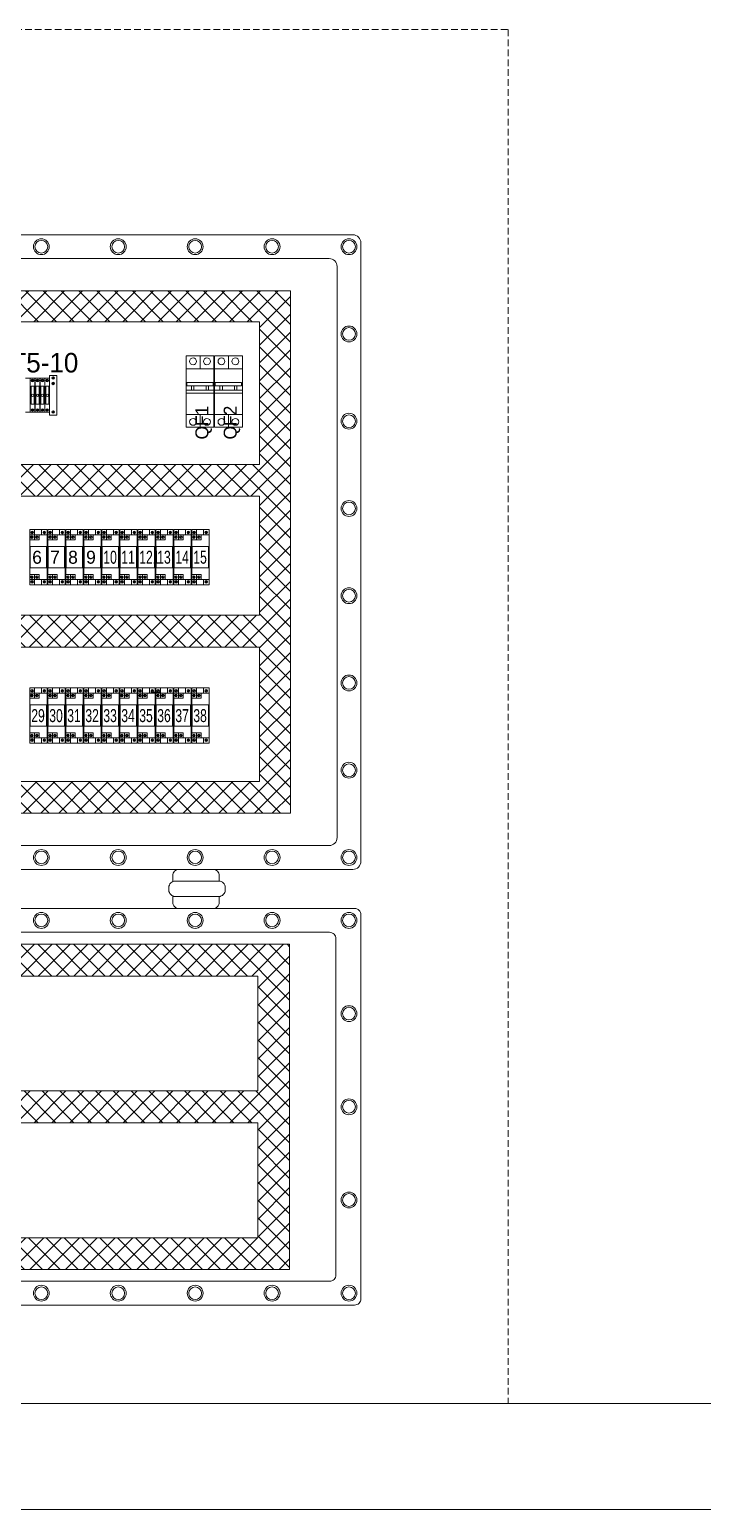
# Model space of a CAD drawing. Header units: millimetres. Extents: x 32626 to 72822, y 60047 to 123188.
# Drawn here: x 45374 to 45883, y 68575 to 69694 of the extents above; entities that cross this region are included whole.
import ezdxf

# ---------------------------------------------------------------- set-up
doc = ezdxf.new("R2010")
doc.units = ezdxf.units.MM
doc.header["$LTSCALE"] = 10
doc.linetypes.add('DASHED', pattern=[0.75, 0.5, -0.25])
for name, color, linetype, lineweight in [('1轮廓实线层', 7, 'Continuous', 18), ('2细线层', 4, 'Continuous', 18), ('6文字层', 3, 'Continuous', 18), ('图框层', 7, 'Continuous', 18)]:
    doc.layers.add(name, color=color, linetype=linetype, lineweight=lineweight)
doc.styles.add('样式 1', font='SIMYOU.TTF', dxfattribs={"width": 0.75})
pattern_1 = [(45, (13413.753, 2082.644), (-6.7351921, 6.7351921), []), (135, (13413.753, 2082.644), (-6.7351921, -6.7351921), [])]

msp = doc.modelspace()

# ---------------------------------------------------------------- hatches: boundary and pattern name
at = {"layer": '1轮廓实线层'}
h = msp.add_hatch(dxfattribs=at)
h.set_pattern_fill('ANSI37', color=256, scale=3, style=0)
h.set_pattern_definition(pattern_1)
h.paths.add_polyline_path([(44838, 69101.4), (44838, 69496.5), (45571.4, 69496.5), (45571.4, 69101.4)])
h.paths.add_polyline_path([(44861.4, 69473.1), (45548, 69473.1), (45548, 69365.1), (44861.4, 69365.1)], flags=16)
h.paths.add_polyline_path([(44861.4, 69341.1), (45548, 69341.1), (45548, 69251.1), (44861.4, 69251.1)], flags=16)
h.paths.add_polyline_path([(44861.4, 69227.1), (45548, 69227.1), (45548, 69125.3), (44861.4, 69125.3)], flags=16)
h = msp.add_hatch(dxfattribs=at)
h.set_pattern_fill('ANSI37', color=256, scale=3, style=0)
h.set_pattern_definition(pattern_1)
h.paths.add_polyline_path([(45570.8, 68756.3), (45570.8, 69002.2), (44836.8, 69002.2), (44836.8, 68756.3)])
h.paths.add_polyline_path([(45546.8, 68780.3), (45546.8, 68867.3), (44860.8, 68867.3), (44860.8, 68780.3)], flags=16)
h.paths.add_polyline_path([(45546.8, 68891.3), (45546.8, 68978.2), (44860.8, 68978.2), (44860.8, 68891.3)], flags=16)

# ---------------------------------------------------------------- linework, layer by layer
for p, q in [((44790.7, 69538.9), (45618.7, 69538.9)), ((44808.7, 69520.9), (45600.7, 69520.9)), ((44838, 69496.5), (45571.4, 69496.5)), ((45571.4, 69101.4), (45571.4, 69496.5)), ((44861.4, 69473.1), (45548, 69473.1)), ((45548, 69365.1), (45548, 69473.1)), ((45492.5, 69447.3), (45503, 69447.3)), ((45492.5, 69393.3), (45492.5, 69447.3)), ((45503, 69447.3), (45513.5, 69447.3)), ((45503, 69447.3), (45503, 69437.6)), ((45513.5, 69447.3), (45513.5, 69393.3)), ((45514, 69447.3), (45524.5, 69447.3)), ((45514, 69393.3), (45514, 69447.3)), ((45524.5, 69447.3), (45535, 69447.3)), ((45524.5, 69447.3), (45524.5, 69437.6)), ((45535, 69447.3), (45535, 69393.3)), ((45492.5, 69437.6), (45513.5, 69437.6)), ((45514, 69437.6), (45535, 69437.6)), ((45493, 69427.1), (45513, 69427.1)), ((45493, 69427.1), (45493, 69424.7)), ((45493, 69424.7), (45513, 69424.7)), ((45496.6, 69421.4), (45496.6, 69424.7)), ((45498.4, 69421.4), (45498.4, 69424.7)), ((45507.6, 69421.4), (45507.6, 69424.7)), ((45509.4, 69421.4), (45509.4, 69424.7)), ((45513, 69427.1), (45513, 69424.7)), ((45514.5, 69427.1), (45534.4, 69427.1)), ((45514.5, 69427.1), (45514.5, 69424.7)), ((45514.5, 69424.7), (45534.4, 69424.7)), ((45518, 69421.4), (45518, 69424.7)), ((45519.9, 69421.4), (45519.9, 69424.7)), ((45529, 69421.4), (45529, 69424.7)), ((45530.9, 69421.4), (45530.9, 69424.7)), ((45534.4, 69427.1), (45534.4, 69424.7)), ((45492.5, 69421.4), (45513.5, 69421.4)), ((45492.5, 69419.1), (45513.5, 69419.1)), ((45514, 69421.4), (45535, 69421.4)), ((45514, 69419.1), (45535, 69419.1)), ((45492.5, 69402.9), (45513.5, 69402.9)), ((45503, 69402.9), (45503, 69393.3)), ((45514, 69402.9), (45535, 69402.9)), ((45524.5, 69402.9), (45524.5, 69393.3)), ((45503, 69393.3), (45492.5, 69393.3)), ((45513.5, 69393.3), (45503, 69393.3)), ((45524.5, 69393.3), (45514, 69393.3)), ((45535, 69393.3), (45524.5, 69393.3)), ((45548, 69365.1), (44861.4, 69365.1)), ((44861.4, 69341.1), (45548, 69341.1)), ((45548, 69251.1), (45548, 69341.1)), ((45548, 69251.1), (44861.4, 69251.1)), ((44861.4, 69227.1), (45548, 69227.1)), ((45548, 69125.3), (45548, 69227.1)), ((45548, 69125.3), (44861.4, 69125.3)), ((45571.4, 69101.4), (44838, 69101.4)), ((44808.7, 69076.9), (45600.7, 69076.9)), ((45272.5, 69029.3), (45619.9, 69029.3)), ((44806.6, 69011.3), (45601, 69011.3)), ((44836.8, 69002.2), (45570.8, 69002.2)), ((45570.8, 68756.3), (45570.8, 69002.2)), ((44860.8, 68978.2), (45546.8, 68978.2)), ((45546.8, 68891.3), (45546.8, 68978.2)), ((45546.8, 68891.3), (44860.8, 68891.3)), ((45546.8, 68867.3), (44860.8, 68867.3)), ((45546.8, 68780.3), (45546.8, 68867.3)), ((45546.8, 68780.3), (44860.8, 68780.3)), ((45570.8, 68756.3), (44836.8, 68756.3)), ((45369.7, 68756.3), (45417.7, 68756.3)), ((44806.6, 68747.3), (45601, 68747.3)), ((44789.5, 68729.3), (45619.9, 68729.3))]:
    msp.add_line(p, q, dxfattribs=at)
at = {"layer": '1轮廓实线层', "lineweight": 13}
for p, q in [((45370.8, 69430.5), (45374.4, 69430.5)), ((45374.4, 69430.5), (45374.4, 69404.7)), ((45374.5, 69430.5), (45378.1, 69430.5)), ((45374.5, 69404.7), (45374.5, 69430.5)), ((45375.6, 69428.1), (45376.9, 69429.5)), ((45375.7, 69428), (45377.1, 69429.4)), ((45378.1, 69430.5), (45378.1, 69404.7)), ((45378.2, 69430.5), (45381.8, 69430.5)), ((45378.2, 69404.7), (45378.2, 69430.5)), ((45379.2, 69428.1), (45380.6, 69429.5)), ((45379.4, 69428), (45380.7, 69429.4)), ((45381.8, 69430.5), (45381.8, 69404.7)), ((45381.9, 69430.5), (45385.5, 69430.5)), ((45381.9, 69404.7), (45381.9, 69430.5)), ((45382.9, 69428.1), (45384.3, 69429.5)), ((45383, 69428), (45384.4, 69429.4)), ((45385.5, 69430.5), (45385.5, 69404.7)), ((45385.6, 69430.5), (45389.2, 69430.5)), ((45385.6, 69404.7), (45385.6, 69430.5)), ((45386.6, 69428.1), (45388, 69429.5)), ((45386.7, 69428), (45388.1, 69429.4)), ((45389.2, 69432.6), (45394.6, 69432.6)), ((45389.2, 69402.6), (45389.2, 69432.6)), ((45389.2, 69430.5), (45389.2, 69404.7)), ((45389.2, 69404.7), (45389.2, 69430.5)), ((45391.2, 69430), (45392.6, 69431.4)), ((45391.2, 69425.9), (45392.6, 69427.2)), ((45391.3, 69429.9), (45392.7, 69431.3)), ((45391.3, 69425.7), (45392.7, 69427.1)), ((45394.6, 69432.6), (45394.6, 69402.6)), ((45374.4, 69404.7), (45370.8, 69404.7)), ((45378.1, 69404.7), (45374.5, 69404.7)), ((45375.6, 69405.7), (45376.9, 69407.1)), ((45375.7, 69405.6), (45377.1, 69407)), ((45381.8, 69404.7), (45378.2, 69404.7)), ((45379.2, 69405.7), (45380.6, 69407.1)), ((45379.4, 69405.6), (45380.7, 69407)), ((45385.5, 69404.7), (45381.9, 69404.7)), ((45382.9, 69405.7), (45384.3, 69407.1)), ((45383, 69405.6), (45384.4, 69407)), ((45389.2, 69404.7), (45385.6, 69404.7)), ((45386.6, 69405.7), (45388, 69407.1)), ((45386.7, 69405.6), (45388.1, 69407)), ((45394.6, 69402.6), (45389.2, 69402.6)), ((45391.2, 69404.3), (45392.6, 69405.7)), ((45391.3, 69404.2), (45392.7, 69405.6)), ((45374.1, 69316.1), (45387.3, 69316.1)), ((45374.1, 69274.1), (45374.1, 69316.1)), ((45374.1, 69312), (45387.3, 69312)), ((45375.2, 69313.2), (45376.6, 69314.5)), ((45375.3, 69313), (45376.7, 69314.4)), ((45377.8, 69312.7), (45377.8, 69316.1)), ((45377.8, 69308.2), (45377.8, 69312.7)), ((45381.3, 69308.2), (45381.3, 69312)), ((45383.1, 69312), (45383.1, 69316.1)), ((45384.4, 69313.2), (45385.8, 69314.5)), ((45384.5, 69313), (45385.9, 69314.4)), ((45387.3, 69316.1), (45387.3, 69274.1)), ((45387.8, 69316.1), (45401, 69316.1)), ((45387.8, 69274.1), (45387.8, 69316.1)), ((45387.8, 69312), (45401, 69312)), ((45388.8, 69313.2), (45390.2, 69314.5)), ((45388.9, 69313), (45390.3, 69314.4)), ((45391.4, 69312.7), (45391.4, 69316.1)), ((45391.4, 69308.2), (45391.4, 69312.7)), ((45394.9, 69308.2), (45394.9, 69312)), ((45396.7, 69312), (45396.7, 69316.1)), ((45398, 69313.2), (45399.4, 69314.5)), ((45398.1, 69313), (45399.5, 69314.4)), ((45401, 69316.1), (45401, 69274.1)), ((45401.4, 69316.1), (45414.6, 69316.1)), ((45401.4, 69274.1), (45401.4, 69316.1)), ((45401.4, 69312), (45414.6, 69312)), ((45402.4, 69313.2), (45403.8, 69314.5)), ((45402.5, 69313), (45403.9, 69314.4)), ((45405, 69312.7), (45405, 69316.1)), ((45405, 69308.2), (45405, 69312.7)), ((45408.5, 69308.2), (45408.5, 69312)), ((45410.3, 69312), (45410.3, 69316.1)), ((45411.6, 69313.2), (45413, 69314.5)), ((45411.8, 69313), (45413.1, 69314.4)), ((45414.6, 69316.1), (45414.6, 69274.1)), ((45415, 69316.1), (45428.2, 69316.1)), ((45415, 69274.1), (45415, 69316.1)), ((45415, 69312), (45428.2, 69312)), ((45416, 69313.2), (45417.4, 69314.5)), ((45416.2, 69313), (45417.5, 69314.4)), ((45418.6, 69312.7), (45418.6, 69316.1)), ((45418.6, 69308.2), (45418.6, 69312.7)), ((45422.1, 69308.2), (45422.1, 69312)), ((45424, 69312), (45424, 69316.1)), ((45425.3, 69313.2), (45426.6, 69314.5)), ((45425.4, 69313), (45426.8, 69314.4)), ((45428.2, 69316.1), (45428.2, 69274.1)), ((45428.6, 69316.1), (45441.8, 69316.1)), ((45428.6, 69274.1), (45428.6, 69316.1)), ((45428.6, 69312), (45441.8, 69312)), ((45429.7, 69313.2), (45431, 69314.5)), ((45429.8, 69313), (45431.2, 69314.4)), ((45432.2, 69312.7), (45432.2, 69316.1)), ((45432.2, 69308.2), (45432.2, 69312.7)), ((45435.7, 69308.2), (45435.7, 69312)), ((45437.6, 69312), (45437.6, 69316.1)), ((45438.9, 69313.2), (45440.3, 69314.5)), ((45439, 69313), (45440.4, 69314.4)), ((45441.8, 69316.1), (45441.8, 69274.1)), ((45442.2, 69316.1), (45455.4, 69316.1)), ((45442.2, 69274.1), (45442.2, 69316.1)), ((45442.2, 69312), (45455.4, 69312)), ((45443.3, 69313.2), (45444.7, 69314.5)), ((45443.4, 69313), (45444.8, 69314.4)), ((45445.9, 69312.7), (45445.9, 69316.1)), ((45445.9, 69308.2), (45445.9, 69312.7)), ((45449.4, 69308.2), (45449.4, 69312)), ((45451.2, 69312), (45451.2, 69316.1)), ((45452.5, 69313.2), (45453.9, 69314.5)), ((45452.6, 69313), (45454, 69314.4)), ((45455.4, 69316.1), (45455.4, 69274.1)), ((45455.9, 69316.1), (45469.1, 69316.1)), ((45455.9, 69274.1), (45455.9, 69316.1)), ((45455.9, 69312), (45469.1, 69312)), ((45456.9, 69313.2), (45458.3, 69314.5)), ((45457, 69313), (45458.4, 69314.4)), ((45459.5, 69312.7), (45459.5, 69316.1)), ((45459.5, 69308.2), (45459.5, 69312.7)), ((45463, 69308.2), (45463, 69312)), ((45464.8, 69312), (45464.8, 69316.1)), ((45466.1, 69313.2), (45467.5, 69314.5)), ((45466.2, 69313), (45467.6, 69314.4)), ((45469.1, 69316.1), (45469.1, 69274.1)), ((45469.5, 69316.1), (45482.7, 69316.1)), ((45469.5, 69274.1), (45469.5, 69316.1)), ((45469.5, 69312), (45482.7, 69312)), ((45470.5, 69313.2), (45471.9, 69314.5)), ((45470.6, 69313), (45472, 69314.4)), ((45473.1, 69312.7), (45473.1, 69316.1)), ((45473.1, 69308.2), (45473.1, 69312.7)), ((45476.6, 69308.2), (45476.6, 69312)), ((45478.4, 69312), (45478.4, 69316.1)), ((45479.7, 69313.2), (45481.1, 69314.5)), ((45479.9, 69313), (45481.2, 69314.4)), ((45482.7, 69316.1), (45482.7, 69274.1)), ((45483.1, 69316.1), (45496.3, 69316.1)), ((45483.1, 69274.1), (45483.1, 69316.1)), ((45483.1, 69312), (45496.3, 69312)), ((45484.1, 69313.2), (45485.5, 69314.5)), ((45484.3, 69313), (45485.6, 69314.4)), ((45486.7, 69312.7), (45486.7, 69316.1)), ((45486.7, 69308.2), (45486.7, 69312.7)), ((45490.2, 69308.2), (45490.2, 69312)), ((45492.1, 69312), (45492.1, 69316.1)), ((45493.4, 69313.2), (45494.7, 69314.5)), ((45493.5, 69313), (45494.9, 69314.4)), ((45496.3, 69316.1), (45496.3, 69274.1)), ((45496.7, 69316.1), (45509.9, 69316.1)), ((45496.7, 69274.1), (45496.7, 69316.1)), ((45496.7, 69312), (45509.9, 69312)), ((45497.8, 69313.2), (45499.1, 69314.5)), ((45497.9, 69313), (45499.3, 69314.4)), ((45500.3, 69312.7), (45500.3, 69316.1)), ((45500.3, 69308.2), (45500.3, 69312.7)), ((45503.8, 69308.2), (45503.8, 69312)), ((45505.7, 69312), (45505.7, 69316.1)), ((45507, 69313.2), (45508.4, 69314.5)), ((45507.1, 69313), (45508.5, 69314.4)), ((45509.9, 69316.1), (45509.9, 69274.1)), ((45374.1, 69308.2), (45381.3, 69308.2)), ((45375.1, 69309.6), (45376.5, 69311)), ((45375.2, 69309.5), (45376.6, 69310.9)), ((45378.7, 69309.6), (45380.1, 69311)), ((45378.8, 69309.5), (45380.2, 69310.9)), ((45387.8, 69308.2), (45394.9, 69308.2)), ((45388.7, 69309.6), (45390.1, 69311)), ((45388.8, 69309.5), (45390.2, 69310.9)), ((45392.3, 69309.6), (45393.7, 69311)), ((45392.5, 69309.5), (45393.8, 69310.9)), ((45401.4, 69308.2), (45408.5, 69308.2)), ((45402.3, 69309.6), (45403.7, 69311)), ((45402.4, 69309.5), (45403.8, 69310.9)), ((45406, 69309.6), (45407.3, 69311)), ((45406.1, 69309.5), (45407.5, 69310.9)), ((45415, 69308.2), (45422.1, 69308.2)), ((45415.9, 69309.6), (45417.3, 69311)), ((45416.1, 69309.5), (45417.4, 69310.9)), ((45419.6, 69309.6), (45421, 69311)), ((45419.7, 69309.5), (45421.1, 69310.9)), ((45428.6, 69308.2), (45435.7, 69308.2)), ((45429.6, 69309.6), (45430.9, 69311)), ((45429.7, 69309.5), (45431.1, 69310.9)), ((45433.2, 69309.6), (45434.6, 69311)), ((45433.3, 69309.5), (45434.7, 69310.9)), ((45442.2, 69308.2), (45449.4, 69308.2)), ((45443.2, 69309.6), (45444.6, 69311)), ((45443.3, 69309.5), (45444.7, 69310.9)), ((45446.8, 69309.6), (45448.2, 69311)), ((45446.9, 69309.5), (45448.3, 69310.9)), ((45455.9, 69308.2), (45463, 69308.2)), ((45456.8, 69309.6), (45458.2, 69311)), ((45456.9, 69309.5), (45458.3, 69310.9)), ((45460.4, 69309.6), (45461.8, 69311)), ((45460.6, 69309.5), (45461.9, 69310.9)), ((45469.5, 69308.2), (45476.6, 69308.2)), ((45470.4, 69309.6), (45471.8, 69311)), ((45470.5, 69309.5), (45471.9, 69310.9)), ((45474.1, 69309.6), (45475.4, 69311)), ((45474.2, 69309.5), (45475.6, 69310.9)), ((45483.1, 69308.2), (45490.2, 69308.2)), ((45484, 69309.6), (45485.4, 69311)), ((45484.2, 69309.5), (45485.5, 69310.9)), ((45487.7, 69309.6), (45489.1, 69311)), ((45487.8, 69309.5), (45489.2, 69310.9)), ((45496.7, 69308.2), (45503.8, 69308.2)), ((45497.7, 69309.6), (45499, 69311)), ((45497.8, 69309.5), (45499.2, 69310.9)), ((45501.3, 69309.6), (45502.7, 69311)), ((45501.4, 69309.5), (45502.8, 69310.9)), ((45374.1, 69282), (45381.3, 69282)), ((45375.1, 69280.6), (45376.5, 69279.2)), ((45375.2, 69280.7), (45376.6, 69279.3)), ((45377.8, 69282), (45377.8, 69277.5)), ((45378.7, 69280.6), (45380.1, 69279.2)), ((45378.8, 69280.7), (45380.2, 69279.3)), ((45381.3, 69282), (45381.3, 69278.2)), ((45387.8, 69282), (45394.9, 69282)), ((45388.7, 69280.6), (45390.1, 69279.2)), ((45388.8, 69280.7), (45390.2, 69279.3)), ((45391.4, 69282), (45391.4, 69277.5)), ((45392.3, 69280.6), (45393.7, 69279.2)), ((45392.5, 69280.7), (45393.8, 69279.3)), ((45394.9, 69282), (45394.9, 69278.2)), ((45401.4, 69282), (45408.5, 69282)), ((45402.3, 69280.6), (45403.7, 69279.2)), ((45402.4, 69280.7), (45403.8, 69279.3)), ((45405, 69282), (45405, 69277.5)), ((45406, 69280.6), (45407.3, 69279.2)), ((45406.1, 69280.7), (45407.5, 69279.3)), ((45408.5, 69282), (45408.5, 69278.2)), ((45415, 69282), (45422.1, 69282)), ((45415.9, 69280.6), (45417.3, 69279.2)), ((45416.1, 69280.7), (45417.4, 69279.3)), ((45418.6, 69282), (45418.6, 69277.5)), ((45419.6, 69280.6), (45421, 69279.2)), ((45419.7, 69280.7), (45421.1, 69279.3)), ((45422.1, 69282), (45422.1, 69278.2)), ((45428.6, 69282), (45435.7, 69282)), ((45429.6, 69280.6), (45430.9, 69279.2)), ((45429.7, 69280.7), (45431.1, 69279.3)), ((45432.2, 69282), (45432.2, 69277.5)), ((45433.2, 69280.6), (45434.6, 69279.2)), ((45433.3, 69280.7), (45434.7, 69279.3)), ((45435.7, 69282), (45435.7, 69278.2)), ((45442.2, 69282), (45449.4, 69282)), ((45443.2, 69280.6), (45444.6, 69279.2)), ((45443.3, 69280.7), (45444.7, 69279.3)), ((45445.9, 69282), (45445.9, 69277.5)), ((45446.8, 69280.6), (45448.2, 69279.2)), ((45446.9, 69280.7), (45448.3, 69279.3)), ((45449.4, 69282), (45449.4, 69278.2)), ((45455.9, 69282), (45463, 69282)), ((45456.8, 69280.6), (45458.2, 69279.2)), ((45456.9, 69280.7), (45458.3, 69279.3)), ((45459.5, 69282), (45459.5, 69277.5)), ((45460.4, 69280.6), (45461.8, 69279.2)), ((45460.6, 69280.7), (45461.9, 69279.3)), ((45463, 69282), (45463, 69278.2)), ((45469.5, 69282), (45476.6, 69282)), ((45470.4, 69280.6), (45471.8, 69279.2)), ((45470.5, 69280.7), (45471.9, 69279.3)), ((45473.1, 69282), (45473.1, 69277.5)), ((45474.1, 69280.6), (45475.4, 69279.2)), ((45474.2, 69280.7), (45475.6, 69279.3)), ((45476.6, 69282), (45476.6, 69278.2)), ((45483.1, 69282), (45490.2, 69282)), ((45484, 69280.6), (45485.4, 69279.2)), ((45484.2, 69280.7), (45485.5, 69279.3)), ((45486.7, 69282), (45486.7, 69277.5)), ((45487.7, 69280.6), (45489.1, 69279.2)), ((45487.8, 69280.7), (45489.2, 69279.3)), ((45490.2, 69282), (45490.2, 69278.2)), ((45496.7, 69282), (45503.8, 69282)), ((45497.7, 69280.6), (45499, 69279.2)), ((45497.8, 69280.7), (45499.2, 69279.3)), ((45500.3, 69282), (45500.3, 69277.5)), ((45501.3, 69280.6), (45502.7, 69279.2)), ((45501.4, 69280.7), (45502.8, 69279.3)), ((45503.8, 69282), (45503.8, 69278.2)), ((45374.1, 69278.2), (45387.3, 69278.2)), ((45387.3, 69274.1), (45374.1, 69274.1)), ((45375.2, 69277), (45376.6, 69275.7)), ((45375.3, 69277.2), (45376.7, 69275.8)), ((45377.8, 69277.5), (45377.8, 69274.1)), ((45383.1, 69278.2), (45383.1, 69274.1)), ((45384.4, 69277), (45385.8, 69275.7)), ((45384.5, 69277.2), (45385.9, 69275.8)), ((45387.8, 69278.2), (45401, 69278.2)), ((45401, 69274.1), (45387.8, 69274.1)), ((45388.8, 69277), (45390.2, 69275.7)), ((45388.9, 69277.2), (45390.3, 69275.8)), ((45391.4, 69277.5), (45391.4, 69274.1)), ((45396.7, 69278.2), (45396.7, 69274.1)), ((45398, 69277), (45399.4, 69275.7)), ((45398.1, 69277.2), (45399.5, 69275.8)), ((45401.4, 69278.2), (45414.6, 69278.2)), ((45414.6, 69274.1), (45401.4, 69274.1)), ((45402.4, 69277), (45403.8, 69275.7)), ((45402.5, 69277.2), (45403.9, 69275.8)), ((45405, 69277.5), (45405, 69274.1)), ((45410.3, 69278.2), (45410.3, 69274.1)), ((45411.6, 69277), (45413, 69275.7)), ((45411.8, 69277.2), (45413.1, 69275.8)), ((45415, 69278.2), (45428.2, 69278.2)), ((45428.2, 69274.1), (45415, 69274.1)), ((45416, 69277), (45417.4, 69275.7)), ((45416.2, 69277.2), (45417.5, 69275.8)), ((45418.6, 69277.5), (45418.6, 69274.1)), ((45424, 69278.2), (45424, 69274.1)), ((45425.3, 69277), (45426.6, 69275.7)), ((45425.4, 69277.2), (45426.8, 69275.8)), ((45428.6, 69278.2), (45441.8, 69278.2)), ((45441.8, 69274.1), (45428.6, 69274.1)), ((45429.7, 69277), (45431, 69275.7)), ((45429.8, 69277.2), (45431.2, 69275.8)), ((45432.2, 69277.5), (45432.2, 69274.1)), ((45437.6, 69278.2), (45437.6, 69274.1)), ((45438.9, 69277), (45440.3, 69275.7)), ((45439, 69277.2), (45440.4, 69275.8)), ((45442.2, 69278.2), (45455.4, 69278.2)), ((45455.4, 69274.1), (45442.2, 69274.1)), ((45443.3, 69277), (45444.7, 69275.7)), ((45443.4, 69277.2), (45444.8, 69275.8)), ((45445.9, 69277.5), (45445.9, 69274.1)), ((45451.2, 69278.2), (45451.2, 69274.1)), ((45452.5, 69277), (45453.9, 69275.7)), ((45452.6, 69277.2), (45454, 69275.8)), ((45455.9, 69278.2), (45469.1, 69278.2)), ((45469.1, 69274.1), (45455.9, 69274.1)), ((45456.9, 69277), (45458.3, 69275.7)), ((45457, 69277.2), (45458.4, 69275.8)), ((45459.5, 69277.5), (45459.5, 69274.1)), ((45464.8, 69278.2), (45464.8, 69274.1)), ((45466.1, 69277), (45467.5, 69275.7)), ((45466.2, 69277.2), (45467.6, 69275.8)), ((45469.5, 69278.2), (45482.7, 69278.2)), ((45482.7, 69274.1), (45469.5, 69274.1)), ((45470.5, 69277), (45471.9, 69275.7)), ((45470.6, 69277.2), (45472, 69275.8)), ((45473.1, 69277.5), (45473.1, 69274.1)), ((45478.4, 69278.2), (45478.4, 69274.1)), ((45479.7, 69277), (45481.1, 69275.7)), ((45479.9, 69277.2), (45481.2, 69275.8)), ((45483.1, 69278.2), (45496.3, 69278.2)), ((45496.3, 69274.1), (45483.1, 69274.1)), ((45484.1, 69277), (45485.5, 69275.7)), ((45484.3, 69277.2), (45485.6, 69275.8)), ((45486.7, 69277.5), (45486.7, 69274.1)), ((45492.1, 69278.2), (45492.1, 69274.1)), ((45493.4, 69277), (45494.7, 69275.7)), ((45493.5, 69277.2), (45494.9, 69275.8)), ((45496.7, 69278.2), (45509.9, 69278.2)), ((45509.9, 69274.1), (45496.7, 69274.1)), ((45497.8, 69277), (45499.1, 69275.7)), ((45497.9, 69277.2), (45499.3, 69275.8)), ((45500.3, 69277.5), (45500.3, 69274.1)), ((45505.7, 69278.2), (45505.7, 69274.1)), ((45507, 69277), (45508.4, 69275.7)), ((45507.1, 69277.2), (45508.5, 69275.8)), ((45374.1, 69196.3), (45387.3, 69196.3)), ((45374.1, 69154.3), (45374.1, 69196.3)), ((45374.1, 69192.2), (45387.3, 69192.2)), ((45375.1, 69189.8), (45376.5, 69191.2)), ((45375.2, 69193.3), (45376.6, 69194.7)), ((45375.2, 69189.7), (45376.6, 69191.1)), ((45375.3, 69193.2), (45376.7, 69194.6)), ((45377.8, 69192.9), (45377.8, 69196.3)), ((45377.8, 69188.4), (45377.8, 69192.9)), ((45378.7, 69189.8), (45380.1, 69191.2)), ((45378.8, 69189.7), (45380.2, 69191.1)), ((45381.3, 69188.4), (45381.3, 69192.2)), ((45383.1, 69192.2), (45383.1, 69196.3)), ((45384.4, 69193.3), (45385.8, 69194.7)), ((45384.5, 69193.2), (45385.9, 69194.6)), ((45387.3, 69196.3), (45387.3, 69154.3)), ((45387.8, 69196.3), (45401, 69196.3)), ((45387.8, 69154.3), (45387.8, 69196.3)), ((45387.8, 69192.2), (45401, 69192.2)), ((45388.7, 69189.8), (45390.1, 69191.2)), ((45388.8, 69193.3), (45390.2, 69194.7)), ((45388.8, 69189.7), (45390.2, 69191.1)), ((45388.9, 69193.2), (45390.3, 69194.6)), ((45391.4, 69192.9), (45391.4, 69196.3)), ((45391.4, 69188.4), (45391.4, 69192.9)), ((45392.3, 69189.8), (45393.7, 69191.2)), ((45392.5, 69189.7), (45393.8, 69191.1)), ((45394.9, 69188.4), (45394.9, 69192.2)), ((45396.7, 69192.2), (45396.7, 69196.3)), ((45398, 69193.3), (45399.4, 69194.7)), ((45398.1, 69193.2), (45399.5, 69194.6)), ((45401, 69196.3), (45401, 69154.3)), ((45401.4, 69196.3), (45414.6, 69196.3)), ((45401.4, 69154.3), (45401.4, 69196.3)), ((45401.4, 69192.2), (45414.6, 69192.2)), ((45402.3, 69189.8), (45403.7, 69191.2)), ((45402.4, 69193.3), (45403.8, 69194.7)), ((45402.4, 69189.7), (45403.8, 69191.1)), ((45402.5, 69193.2), (45403.9, 69194.6)), ((45405, 69192.9), (45405, 69196.3)), ((45405, 69188.4), (45405, 69192.9)), ((45406, 69189.8), (45407.3, 69191.2)), ((45406.1, 69189.7), (45407.5, 69191.1)), ((45408.5, 69188.4), (45408.5, 69192.2)), ((45410.3, 69192.2), (45410.3, 69196.3)), ((45411.6, 69193.3), (45413, 69194.7)), ((45411.8, 69193.2), (45413.1, 69194.6)), ((45414.6, 69196.3), (45414.6, 69154.3)), ((45415, 69196.3), (45428.2, 69196.3)), ((45415, 69154.3), (45415, 69196.3)), ((45415, 69192.2), (45428.2, 69192.2)), ((45415.9, 69189.8), (45417.3, 69191.2)), ((45416, 69193.3), (45417.4, 69194.7)), ((45416.1, 69189.7), (45417.4, 69191.1)), ((45416.2, 69193.2), (45417.5, 69194.6)), ((45418.6, 69192.9), (45418.6, 69196.3)), ((45418.6, 69188.4), (45418.6, 69192.9)), ((45419.6, 69189.8), (45421, 69191.2)), ((45419.7, 69189.7), (45421.1, 69191.1)), ((45422.1, 69188.4), (45422.1, 69192.2)), ((45424, 69192.2), (45424, 69196.3)), ((45425.3, 69193.3), (45426.6, 69194.7)), ((45425.4, 69193.2), (45426.8, 69194.6)), ((45428.2, 69196.3), (45428.2, 69154.3)), ((45428.6, 69196.3), (45441.8, 69196.3)), ((45428.6, 69154.3), (45428.6, 69196.3)), ((45428.6, 69192.2), (45441.8, 69192.2)), ((45429.6, 69189.8), (45430.9, 69191.2)), ((45429.7, 69193.3), (45431, 69194.7)), ((45429.7, 69189.7), (45431.1, 69191.1)), ((45429.8, 69193.2), (45431.2, 69194.6)), ((45432.2, 69192.9), (45432.2, 69196.3)), ((45432.2, 69188.4), (45432.2, 69192.9)), ((45433.2, 69189.8), (45434.6, 69191.2)), ((45433.3, 69189.7), (45434.7, 69191.1)), ((45435.7, 69188.4), (45435.7, 69192.2)), ((45437.6, 69192.2), (45437.6, 69196.3)), ((45438.9, 69193.3), (45440.3, 69194.7)), ((45439, 69193.2), (45440.4, 69194.6)), ((45441.8, 69196.3), (45441.8, 69154.3)), ((45442.2, 69196.3), (45455.4, 69196.3)), ((45442.2, 69154.3), (45442.2, 69196.3)), ((45442.2, 69192.2), (45455.4, 69192.2)), ((45443.2, 69189.8), (45444.6, 69191.2)), ((45443.3, 69193.3), (45444.7, 69194.7)), ((45443.3, 69189.7), (45444.7, 69191.1)), ((45443.4, 69193.2), (45444.8, 69194.6)), ((45445.9, 69192.9), (45445.9, 69196.3)), ((45445.9, 69188.4), (45445.9, 69192.9)), ((45446.8, 69189.8), (45448.2, 69191.2)), ((45446.9, 69189.7), (45448.3, 69191.1)), ((45449.4, 69188.4), (45449.4, 69192.2)), ((45451.2, 69192.2), (45451.2, 69196.3)), ((45452.5, 69193.3), (45453.9, 69194.7)), ((45452.6, 69193.2), (45454, 69194.6)), ((45455.4, 69196.3), (45455.4, 69154.3)), ((45455.9, 69196.3), (45469.1, 69196.3)), ((45455.9, 69154.3), (45455.9, 69196.3)), ((45455.9, 69192.2), (45469.1, 69192.2)), ((45456.8, 69189.8), (45458.2, 69191.2)), ((45456.9, 69193.3), (45458.3, 69194.7)), ((45456.9, 69189.7), (45458.3, 69191.1)), ((45457, 69193.2), (45458.4, 69194.6)), ((45459.5, 69192.9), (45459.5, 69196.3)), ((45459.5, 69188.4), (45459.5, 69192.9)), ((45460.4, 69189.8), (45461.8, 69191.2)), ((45460.6, 69189.7), (45461.9, 69191.1)), ((45463, 69188.4), (45463, 69192.2)), ((45464.8, 69192.2), (45464.8, 69196.3)), ((45471.1, 69193), (45465.7, 69193)), ((45466.1, 69193.3), (45467.5, 69194.7)), ((45466.2, 69193.2), (45467.6, 69194.6)), ((45471.8, 69193), (45466.4, 69193)), ((45473.1, 69193), (45467.7, 69193)), ((45469.1, 69196.3), (45469.1, 69154.3)), ((45469.5, 69196.3), (45482.7, 69196.3)), ((45469.5, 69154.3), (45469.5, 69196.3)), ((45469.5, 69192.2), (45482.7, 69192.2)), ((45470.4, 69189.8), (45471.8, 69191.2)), ((45470.5, 69193.3), (45471.9, 69194.7)), ((45470.5, 69189.7), (45471.9, 69191.1)), ((45470.6, 69193.2), (45472, 69194.6)), ((45473.1, 69192.9), (45473.1, 69196.3)), ((45473.1, 69188.4), (45473.1, 69192.9)), ((45474.1, 69189.8), (45475.4, 69191.2)), ((45474.2, 69189.7), (45475.6, 69191.1)), ((45476.6, 69188.4), (45476.6, 69192.2)), ((45478.4, 69192.2), (45478.4, 69196.3)), ((45479.7, 69193.3), (45481.1, 69194.7)), ((45479.9, 69193.2), (45481.2, 69194.6)), ((45482.7, 69196.3), (45482.7, 69154.3)), ((45483.1, 69196.3), (45496.3, 69196.3)), ((45483.1, 69154.3), (45483.1, 69196.3)), ((45483.1, 69192.2), (45496.3, 69192.2)), ((45484, 69189.8), (45485.4, 69191.2)), ((45484.1, 69193.3), (45485.5, 69194.7)), ((45484.2, 69189.7), (45485.5, 69191.1)), ((45484.3, 69193.2), (45485.6, 69194.6)), ((45486.7, 69192.9), (45486.7, 69196.3)), ((45486.7, 69188.4), (45486.7, 69192.9)), ((45487.7, 69189.8), (45489.1, 69191.2)), ((45487.8, 69189.7), (45489.2, 69191.1)), ((45490.2, 69188.4), (45490.2, 69192.2)), ((45492.1, 69192.2), (45492.1, 69196.3)), ((45493.4, 69193.3), (45494.7, 69194.7)), ((45493.5, 69193.2), (45494.9, 69194.6)), ((45496.3, 69196.3), (45496.3, 69154.3)), ((45496.7, 69196.3), (45509.9, 69196.3)), ((45496.7, 69154.3), (45496.7, 69196.3)), ((45496.7, 69192.2), (45509.9, 69192.2)), ((45497.7, 69189.8), (45499, 69191.2)), ((45497.8, 69193.3), (45499.1, 69194.7)), ((45497.8, 69189.7), (45499.2, 69191.1)), ((45497.9, 69193.2), (45499.3, 69194.6)), ((45500.3, 69192.9), (45500.3, 69196.3)), ((45500.3, 69188.4), (45500.3, 69192.9)), ((45501.3, 69189.8), (45502.7, 69191.2)), ((45501.4, 69189.7), (45502.8, 69191.1)), ((45503.8, 69188.4), (45503.8, 69192.2)), ((45505.7, 69192.2), (45505.7, 69196.3)), ((45507, 69193.3), (45508.4, 69194.7)), ((45507.1, 69193.2), (45508.5, 69194.6)), ((45509.9, 69196.3), (45509.9, 69154.3)), ((45374.1, 69188.4), (45381.3, 69188.4)), ((45387.8, 69188.4), (45394.9, 69188.4)), ((45401.4, 69188.4), (45408.5, 69188.4)), ((45415, 69188.4), (45422.1, 69188.4)), ((45428.6, 69188.4), (45435.7, 69188.4)), ((45442.2, 69188.4), (45449.4, 69188.4)), ((45455.9, 69188.4), (45463, 69188.4)), ((45469.5, 69188.4), (45476.6, 69188.4)), ((45483.1, 69188.4), (45490.2, 69188.4)), ((45496.7, 69188.4), (45503.8, 69188.4)), ((45374.1, 69162.2), (45381.3, 69162.2)), ((45374.1, 69158.4), (45387.3, 69158.4)), ((45375.1, 69160.8), (45376.5, 69159.4)), ((45375.2, 69160.9), (45376.6, 69159.5)), ((45375.2, 69157.2), (45376.6, 69155.8)), ((45375.3, 69157.3), (45376.7, 69156)), ((45377.8, 69162.2), (45377.8, 69157.7)), ((45377.8, 69157.7), (45377.8, 69154.3)), ((45378.7, 69160.8), (45380.1, 69159.4)), ((45378.8, 69160.9), (45380.2, 69159.5)), ((45381.3, 69162.2), (45381.3, 69158.4)), ((45383.1, 69158.4), (45383.1, 69154.3)), ((45384.4, 69157.2), (45385.8, 69155.8)), ((45384.5, 69157.3), (45385.9, 69156)), ((45387.8, 69162.2), (45394.9, 69162.2)), ((45387.8, 69158.4), (45401, 69158.4)), ((45388.7, 69160.8), (45390.1, 69159.4)), ((45388.8, 69160.9), (45390.2, 69159.5)), ((45388.8, 69157.2), (45390.2, 69155.8)), ((45388.9, 69157.3), (45390.3, 69156)), ((45391.4, 69162.2), (45391.4, 69157.7)), ((45391.4, 69157.7), (45391.4, 69154.3)), ((45392.3, 69160.8), (45393.7, 69159.4)), ((45392.5, 69160.9), (45393.8, 69159.5)), ((45394.9, 69162.2), (45394.9, 69158.4)), ((45396.7, 69158.4), (45396.7, 69154.3)), ((45398, 69157.2), (45399.4, 69155.8)), ((45398.1, 69157.3), (45399.5, 69156)), ((45401.4, 69162.2), (45408.5, 69162.2)), ((45401.4, 69158.4), (45414.6, 69158.4)), ((45402.3, 69160.8), (45403.7, 69159.4)), ((45402.4, 69160.9), (45403.8, 69159.5)), ((45402.4, 69157.2), (45403.8, 69155.8)), ((45402.5, 69157.3), (45403.9, 69156)), ((45405, 69162.2), (45405, 69157.7)), ((45405, 69157.7), (45405, 69154.3)), ((45406, 69160.8), (45407.3, 69159.4)), ((45406.1, 69160.9), (45407.5, 69159.5)), ((45408.5, 69162.2), (45408.5, 69158.4)), ((45410.3, 69158.4), (45410.3, 69154.3)), ((45411.6, 69157.2), (45413, 69155.8)), ((45411.8, 69157.3), (45413.1, 69156)), ((45415, 69162.2), (45422.1, 69162.2)), ((45415, 69158.4), (45428.2, 69158.4)), ((45415.9, 69160.8), (45417.3, 69159.4)), ((45416, 69157.2), (45417.4, 69155.8)), ((45416.1, 69160.9), (45417.4, 69159.5)), ((45416.2, 69157.3), (45417.5, 69156)), ((45418.6, 69162.2), (45418.6, 69157.7)), ((45418.6, 69157.7), (45418.6, 69154.3)), ((45419.6, 69160.8), (45421, 69159.4)), ((45419.7, 69160.9), (45421.1, 69159.5)), ((45422.1, 69162.2), (45422.1, 69158.4)), ((45424, 69158.4), (45424, 69154.3)), ((45425.3, 69157.2), (45426.6, 69155.8)), ((45425.4, 69157.3), (45426.8, 69156)), ((45428.6, 69162.2), (45435.7, 69162.2)), ((45428.6, 69158.4), (45441.8, 69158.4)), ((45429.6, 69160.8), (45430.9, 69159.4)), ((45429.7, 69160.9), (45431.1, 69159.5)), ((45429.7, 69157.2), (45431, 69155.8)), ((45429.8, 69157.3), (45431.2, 69156)), ((45432.2, 69162.2), (45432.2, 69157.7)), ((45432.2, 69157.7), (45432.2, 69154.3)), ((45433.2, 69160.8), (45434.6, 69159.4)), ((45433.3, 69160.9), (45434.7, 69159.5)), ((45435.7, 69162.2), (45435.7, 69158.4)), ((45437.6, 69158.4), (45437.6, 69154.3)), ((45438.9, 69157.2), (45440.3, 69155.8)), ((45439, 69157.3), (45440.4, 69156)), ((45442.2, 69162.2), (45449.4, 69162.2)), ((45442.2, 69158.4), (45455.4, 69158.4)), ((45443.2, 69160.8), (45444.6, 69159.4)), ((45443.3, 69160.9), (45444.7, 69159.5)), ((45443.3, 69157.2), (45444.7, 69155.8)), ((45443.4, 69157.3), (45444.8, 69156)), ((45445.9, 69162.2), (45445.9, 69157.7)), ((45445.9, 69157.7), (45445.9, 69154.3)), ((45446.8, 69160.8), (45448.2, 69159.4)), ((45446.9, 69160.9), (45448.3, 69159.5)), ((45449.4, 69162.2), (45449.4, 69158.4)), ((45451.2, 69158.4), (45451.2, 69154.3)), ((45452.5, 69157.2), (45453.9, 69155.8)), ((45452.6, 69157.3), (45454, 69156)), ((45455.9, 69162.2), (45463, 69162.2)), ((45455.9, 69158.4), (45469.1, 69158.4)), ((45456.8, 69160.8), (45458.2, 69159.4)), ((45456.9, 69160.9), (45458.3, 69159.5)), ((45456.9, 69157.2), (45458.3, 69155.8)), ((45457, 69157.3), (45458.4, 69156)), ((45459.5, 69162.2), (45459.5, 69157.7)), ((45459.5, 69157.7), (45459.5, 69154.3)), ((45460.4, 69160.8), (45461.8, 69159.4)), ((45460.6, 69160.9), (45461.9, 69159.5)), ((45463, 69162.2), (45463, 69158.4)), ((45464.8, 69158.4), (45464.8, 69154.3)), ((45466.1, 69157.2), (45467.5, 69155.8)), ((45466.2, 69157.3), (45467.6, 69156)), ((45469.5, 69162.2), (45476.6, 69162.2)), ((45469.5, 69158.4), (45482.7, 69158.4)), ((45470.4, 69160.8), (45471.8, 69159.4)), ((45470.5, 69160.9), (45471.9, 69159.5)), ((45470.5, 69157.2), (45471.9, 69155.8)), ((45470.6, 69157.3), (45472, 69156)), ((45473.1, 69162.2), (45473.1, 69157.7)), ((45473.1, 69157.7), (45473.1, 69154.3)), ((45474.1, 69160.8), (45475.4, 69159.4)), ((45474.2, 69160.9), (45475.6, 69159.5)), ((45476.6, 69162.2), (45476.6, 69158.4)), ((45478.4, 69158.4), (45478.4, 69154.3)), ((45479.7, 69157.2), (45481.1, 69155.8)), ((45479.9, 69157.3), (45481.2, 69156)), ((45483.1, 69162.2), (45490.2, 69162.2)), ((45483.1, 69158.4), (45496.3, 69158.4)), ((45484, 69160.8), (45485.4, 69159.4)), ((45484.1, 69157.2), (45485.5, 69155.8)), ((45484.2, 69160.9), (45485.5, 69159.5)), ((45484.3, 69157.3), (45485.6, 69156)), ((45486.7, 69162.2), (45486.7, 69157.7)), ((45486.7, 69157.7), (45486.7, 69154.3)), ((45487.7, 69160.8), (45489.1, 69159.4)), ((45487.8, 69160.9), (45489.2, 69159.5)), ((45490.2, 69162.2), (45490.2, 69158.4)), ((45492.1, 69158.4), (45492.1, 69154.3)), ((45493.4, 69157.2), (45494.7, 69155.8)), ((45493.5, 69157.3), (45494.9, 69156)), ((45496.7, 69162.2), (45503.8, 69162.2)), ((45496.7, 69158.4), (45509.9, 69158.4)), ((45497.7, 69160.8), (45499, 69159.4)), ((45497.8, 69160.9), (45499.2, 69159.5)), ((45497.8, 69157.2), (45499.1, 69155.8)), ((45497.9, 69157.3), (45499.3, 69156)), ((45500.3, 69162.2), (45500.3, 69157.7)), ((45500.3, 69157.7), (45500.3, 69154.3)), ((45501.3, 69160.8), (45502.7, 69159.4)), ((45501.4, 69160.9), (45502.8, 69159.5)), ((45503.8, 69162.2), (45503.8, 69158.4)), ((45505.7, 69158.4), (45505.7, 69154.3)), ((45507, 69157.2), (45508.4, 69155.8)), ((45507.1, 69157.3), (45508.5, 69156)), ((45387.3, 69154.3), (45374.1, 69154.3)), ((45401, 69154.3), (45387.8, 69154.3)), ((45414.6, 69154.3), (45401.4, 69154.3)), ((45428.2, 69154.3), (45415, 69154.3)), ((45441.8, 69154.3), (45428.6, 69154.3)), ((45455.4, 69154.3), (45442.2, 69154.3)), ((45469.1, 69154.3), (45455.9, 69154.3)), ((45482.7, 69154.3), (45469.5, 69154.3)), ((45496.3, 69154.3), (45483.1, 69154.3)), ((45509.9, 69154.3), (45496.7, 69154.3))]:
    msp.add_line(p, q, dxfattribs=at)
at = {"layer": '1轮廓实线层', "linetype": 'DASHED'}
msp.add_lwpolyline([(44613.1, 69694.1), (45736.2, 69694.1), (45736.2, 68654.8), (44613.1, 68654.8)], close=True, dxfattribs=at)
at = {"layer": '1轮廓实线层'}
for points in [[(45618.7, 69058.9), (44790.7, 69058.9, -0.414214), (44784.7, 69064.9), (44784.7, 69532.9, -0.414214), (44790.7, 69538.9)], [(45618.7, 69538.9, -0.414214), (45624.7, 69532.9), (45624.7, 69064.9, -0.414214), (45618.7, 69058.9)], [(45600.7, 69520.9, -0.414214), (45606.7, 69514.9), (45606.7, 69082.9, -0.414214), (45600.7, 69076.9)], [(45517.5, 69050), (45517.5, 69054.1, 0.414214), (45512.7, 69058.9), (45487.1, 69058.9, 0.414214), (45482.3, 69054.1), (45482.3, 69049.7)], [(45482.3, 69038.8), (45482.3, 69034.1, 0.414214), (45487.1, 69029.3), (45512.7, 69029.3, 0.414214), (45517.5, 69034.1), (45517.5, 69038.4)], [(45619.9, 69029.3, -0.414214), (45624.7, 69024.5), (45624.7, 68734.1, -0.414214), (45619.9, 68729.3)], [(45601, 69011.3, -0.414214), (45605.8, 69006.5), (45605.8, 68752.1, -0.414214), (45601, 68747.3)]]:
    msp.add_lwpolyline(points, format="xyb", dxfattribs=at)
at = {"layer": '1轮廓实线层', "lineweight": 13}
for points in [[(45375.1, 69424.4), (45377.6, 69424.4), (45377.6, 69410.7), (45375.1, 69410.7)], [(45378.8, 69424.4), (45381.3, 69424.4), (45381.3, 69410.7), (45378.8, 69410.7)], [(45382.5, 69424.4), (45384.9, 69424.4), (45384.9, 69410.7), (45382.5, 69410.7)], [(45386.2, 69424.4), (45388.6, 69424.4), (45388.6, 69410.7), (45386.2, 69410.7)], [(45374.4, 69303.2), (45386.7, 69303.2), (45386.7, 69287), (45374.4, 69287)], [(45388, 69303.2), (45400.4, 69303.2), (45400.4, 69287), (45388, 69287)], [(45401.7, 69303.2), (45414, 69303.2), (45414, 69287), (45401.7, 69287)], [(45415.3, 69303.2), (45427.6, 69303.2), (45427.6, 69287), (45415.3, 69287)], [(45428.9, 69303.2), (45441.2, 69303.2), (45441.2, 69287), (45428.9, 69287)], [(45442.5, 69303.2), (45454.8, 69303.2), (45454.8, 69287), (45442.5, 69287)], [(45456.1, 69303.2), (45468.5, 69303.2), (45468.5, 69287), (45456.1, 69287)], [(45469.8, 69303.2), (45482.1, 69303.2), (45482.1, 69287), (45469.8, 69287)], [(45483.4, 69303.2), (45495.7, 69303.2), (45495.7, 69287), (45483.4, 69287)], [(45497, 69303.2), (45509.3, 69303.2), (45509.3, 69287), (45497, 69287)], [(45374.4, 69183.4), (45386.7, 69183.4), (45386.7, 69167.2), (45374.4, 69167.2)], [(45388, 69183.4), (45400.4, 69183.4), (45400.4, 69167.2), (45388, 69167.2)], [(45401.7, 69183.4), (45414, 69183.4), (45414, 69167.2), (45401.7, 69167.2)], [(45415.3, 69183.4), (45427.6, 69183.4), (45427.6, 69167.2), (45415.3, 69167.2)], [(45428.9, 69183.4), (45441.2, 69183.4), (45441.2, 69167.2), (45428.9, 69167.2)], [(45442.5, 69183.4), (45454.8, 69183.4), (45454.8, 69167.2), (45442.5, 69167.2)], [(45456.1, 69183.4), (45468.5, 69183.4), (45468.5, 69167.2), (45456.1, 69167.2)], [(45469.8, 69183.4), (45482.1, 69183.4), (45482.1, 69167.2), (45469.8, 69167.2)], [(45483.4, 69183.4), (45495.7, 69183.4), (45495.7, 69167.2), (45483.4, 69167.2)], [(45497, 69183.4), (45509.3, 69183.4), (45509.3, 69167.2), (45497, 69167.2)]]:
    msp.add_lwpolyline(points, close=True, dxfattribs=at)
at = {"layer": '1轮廓实线层'}
msp.add_lwpolyline([(45522, 69045.2, 0.414214), (45517.2, 69050), (45484.2, 69050, 0.414214), (45479.4, 69045.2), (45479.4, 69043.2, 0.414214), (45484.2, 69038.4), (45517.2, 69038.4, 0.414214), (45522, 69043.2)], format="xyb", close=True, dxfattribs=at)
for centre, radius in [((45382.9, 69529.9), 6), ((45441.1, 69529.9), 6), ((45499.3, 69529.9), 6), ((45557.5, 69529.9), 6), ((45615.7, 69529.9), 6), ((45382.9, 69529.9), 4.8), ((45441.1, 69529.9), 4.8), ((45499.3, 69529.9), 4.8), ((45557.5, 69529.9), 4.8), ((45615.7, 69529.9), 4.8), ((45615.7, 69463.9), 6), ((45615.7, 69463.9), 4.8), ((45497.7, 69443.2), 2.58), ((45508.2, 69443.2), 2.58), ((45519.2, 69443.2), 2.58), ((45529.7, 69443.2), 2.58), ((45615.7, 69397.9), 6), ((45615.7, 69397.9), 4.8), ((45497.7, 69397.4), 2.58), ((45508.2, 69397.4), 2.58), ((45519.2, 69397.4), 2.58), ((45529.7, 69397.4), 2.58), ((45615.7, 69331.9), 6), ((45615.7, 69331.9), 4.8), ((45615.7, 69265.9), 6), ((45615.7, 69265.9), 4.8), ((45615.7, 69199.9), 6), ((45615.7, 69199.9), 4.8), ((45615.7, 69133.9), 6), ((45615.7, 69133.9), 4.8), ((45382.9, 69067.9), 6), ((45382.9, 69067.9), 4.8), ((45441.1, 69067.9), 6), ((45441.1, 69067.9), 4.8), ((45499.3, 69067.9), 6), ((45499.3, 69067.9), 4.8), ((45557.5, 69067.9), 6), ((45557.5, 69067.9), 4.8), ((45615.7, 69067.9), 6), ((45615.7, 69067.9), 4.8), ((45382.9, 69020.3), 6), ((45382.9, 69020.3), 4.8), ((45441.1, 69020.3), 6), ((45441.1, 69020.3), 4.8), ((45499.3, 69020.3), 6), ((45499.3, 69020.3), 4.8), ((45557.5, 69020.3), 6), ((45557.5, 69020.3), 4.8), ((45615.7, 69020.3), 6), ((45615.7, 69020.3), 4.8), ((45615.7, 68949.8), 6), ((45615.7, 68949.8), 4.8), ((45615.7, 68879.3), 6), ((45615.7, 68879.3), 4.8), ((45615.7, 68808.8), 6), ((45615.7, 68808.8), 4.8), ((45382.9, 68738.3), 6), ((45382.9, 68738.3), 4.8), ((45441.1, 68738.3), 6), ((45441.1, 68738.3), 4.8), ((45499.3, 68738.3), 6), ((45499.3, 68738.3), 4.8), ((45557.5, 68738.3), 6), ((45557.5, 68738.3), 4.8), ((45615.7, 68738.3), 6), ((45615.7, 68738.3), 4.8)]:
    msp.add_circle(centre, radius, dxfattribs=at)
at = {"layer": '1轮廓实线层', "lineweight": 13}
for centre, radius in [((45376.3, 69428.7), 0.975), ((45380, 69428.7), 0.975), ((45383.7, 69428.7), 0.975), ((45387.4, 69428.7), 0.975), ((45391.9, 69430.6), 0.975), ((45391.9, 69426.5), 0.975), ((45376.3, 69417.6), 0.881), ((45380, 69417.6), 0.881), ((45383.7, 69417.6), 0.881), ((45387.4, 69417.6), 0.881), ((45376.3, 69406.4), 0.975), ((45380, 69406.4), 0.975), ((45383.7, 69406.4), 0.975), ((45387.4, 69406.4), 0.975), ((45391.9, 69404.9), 0.975), ((45375.9, 69313.8), 0.975), ((45385.2, 69313.8), 0.975), ((45389.5, 69313.8), 0.975), ((45398.8, 69313.8), 0.975), ((45403.2, 69313.8), 0.975), ((45412.4, 69313.8), 0.975), ((45416.8, 69313.8), 0.975), ((45426, 69313.8), 0.975), ((45430.4, 69313.8), 0.975), ((45439.6, 69313.8), 0.975), ((45444, 69313.8), 0.975), ((45453.3, 69313.8), 0.975), ((45457.6, 69313.8), 0.975), ((45466.9, 69313.8), 0.975), ((45471.3, 69313.8), 0.975), ((45480.5, 69313.8), 0.975), ((45484.9, 69313.8), 0.975), ((45494.1, 69313.8), 0.975), ((45498.5, 69313.8), 0.975), ((45507.7, 69313.8), 0.975), ((45375.8, 69310.2), 0.975), ((45379.5, 69310.2), 0.975), ((45389.5, 69310.2), 0.975), ((45393.1, 69310.2), 0.975), ((45403.1, 69310.2), 0.975), ((45406.7, 69310.2), 0.975), ((45416.7, 69310.2), 0.975), ((45420.3, 69310.2), 0.975), ((45430.3, 69310.2), 0.975), ((45434, 69310.2), 0.975), ((45443.9, 69310.2), 0.975), ((45447.6, 69310.2), 0.975), ((45457.6, 69310.2), 0.975), ((45461.2, 69310.2), 0.975), ((45471.2, 69310.2), 0.975), ((45474.8, 69310.2), 0.975), ((45484.8, 69310.2), 0.975), ((45488.4, 69310.2), 0.975), ((45498.4, 69310.2), 0.975), ((45502.1, 69310.2), 0.975), ((45375.8, 69280), 0.975), ((45379.5, 69280), 0.975), ((45389.5, 69280), 0.975), ((45393.1, 69280), 0.975), ((45403.1, 69280), 0.975), ((45406.7, 69280), 0.975), ((45416.7, 69280), 0.975), ((45420.3, 69280), 0.975), ((45430.3, 69280), 0.975), ((45434, 69280), 0.975), ((45443.9, 69280), 0.975), ((45447.6, 69280), 0.975), ((45457.6, 69280), 0.975), ((45461.2, 69280), 0.975), ((45471.2, 69280), 0.975), ((45474.8, 69280), 0.975), ((45484.8, 69280), 0.975), ((45488.4, 69280), 0.975), ((45498.4, 69280), 0.975), ((45502.1, 69280), 0.975), ((45375.9, 69276.4), 0.975), ((45385.2, 69276.4), 0.975), ((45389.5, 69276.4), 0.975), ((45398.8, 69276.4), 0.975), ((45403.2, 69276.4), 0.975), ((45412.4, 69276.4), 0.975), ((45416.8, 69276.4), 0.975), ((45426, 69276.4), 0.975), ((45430.4, 69276.4), 0.975), ((45439.6, 69276.4), 0.975), ((45444, 69276.4), 0.975), ((45453.3, 69276.4), 0.975), ((45457.6, 69276.4), 0.975), ((45466.9, 69276.4), 0.975), ((45471.3, 69276.4), 0.975), ((45480.5, 69276.4), 0.975), ((45484.9, 69276.4), 0.975), ((45494.1, 69276.4), 0.975), ((45498.5, 69276.4), 0.975), ((45507.7, 69276.4), 0.975), ((45375.9, 69194), 0.975), ((45375.8, 69190.4), 0.975), ((45379.5, 69190.4), 0.975), ((45385.2, 69194), 0.975), ((45389.5, 69190.4), 0.975), ((45389.5, 69194), 0.975), ((45393.1, 69190.4), 0.975), ((45398.8, 69194), 0.975), ((45403.1, 69190.4), 0.975), ((45403.2, 69194), 0.975), ((45406.7, 69190.4), 0.975), ((45412.4, 69194), 0.975), ((45416.7, 69190.4), 0.975), ((45416.8, 69194), 0.975), ((45420.3, 69190.4), 0.975), ((45426, 69194), 0.975), ((45430.3, 69190.4), 0.975), ((45430.4, 69194), 0.975), ((45434, 69190.4), 0.975), ((45439.6, 69194), 0.975), ((45444, 69194), 0.975), ((45443.9, 69190.4), 0.975), ((45447.6, 69190.4), 0.975), ((45453.3, 69194), 0.975), ((45457.6, 69190.4), 0.975), ((45457.6, 69194), 0.975), ((45461.2, 69190.4), 0.975), ((45466.9, 69194), 0.975), ((45471.2, 69190.4), 0.975), ((45471.3, 69194), 0.975), ((45474.8, 69190.4), 0.975), ((45480.5, 69194), 0.975), ((45484.8, 69190.4), 0.975), ((45484.9, 69194), 0.975), ((45488.4, 69190.4), 0.975), ((45494.1, 69194), 0.975), ((45498.4, 69190.4), 0.975), ((45498.5, 69194), 0.975), ((45502.1, 69190.4), 0.975), ((45507.7, 69194), 0.975), ((45375.8, 69160.1), 0.975), ((45375.9, 69156.6), 0.975), ((45379.5, 69160.1), 0.975), ((45385.2, 69156.6), 0.975), ((45389.5, 69160.1), 0.975), ((45389.5, 69156.6), 0.975), ((45393.1, 69160.1), 0.975), ((45398.8, 69156.6), 0.975), ((45403.1, 69160.1), 0.975), ((45403.2, 69156.6), 0.975), ((45406.7, 69160.1), 0.975), ((45412.4, 69156.6), 0.975), ((45416.7, 69160.1), 0.975), ((45416.8, 69156.6), 0.975), ((45420.3, 69160.1), 0.975), ((45426, 69156.6), 0.975), ((45430.3, 69160.1), 0.975), ((45430.4, 69156.6), 0.975), ((45434, 69160.1), 0.975), ((45439.6, 69156.6), 0.975), ((45443.9, 69160.1), 0.975), ((45444, 69156.6), 0.975), ((45447.6, 69160.1), 0.975), ((45453.3, 69156.6), 0.975), ((45457.6, 69160.1), 0.975), ((45457.6, 69156.6), 0.975), ((45461.2, 69160.1), 0.975), ((45466.9, 69156.6), 0.975), ((45471.2, 69160.1), 0.975), ((45471.3, 69156.6), 0.975), ((45474.8, 69160.1), 0.975), ((45480.5, 69156.6), 0.975), ((45484.8, 69160.1), 0.975), ((45484.9, 69156.6), 0.975), ((45488.4, 69160.1), 0.975), ((45494.1, 69156.6), 0.975), ((45498.4, 69160.1), 0.975), ((45498.5, 69156.6), 0.975), ((45502.1, 69160.1), 0.975), ((45507.7, 69156.6), 0.975)]:
    msp.add_circle(centre, radius, dxfattribs=at)
at = {"layer": '2细线层'}
msp.add_line((49165.1, 68574.8), (44413.1, 68574.8), dxfattribs=at)
at = {"layer": '图框层'}
msp.add_line((44613.1, 68654.8), (49085.1, 68654.8), dxfattribs=at)

# ---------------------------------------------------------------- texts
at = {"layer": '6文字层', "style": '样式 1'}
for s, height, p in [('XT5-10', 14.73, (45346.3, 69434.8)), ('6', 9.82, (45376, 69290.1)), ('7', 9.82, (45389.6, 69290.1)), ('8', 9.82, (45403.2, 69290.1)), ('9', 9.82, (45416.8, 69290.1))]:
    msp.add_text(s, height=height, dxfattribs=at).set_placement(p)
for s, p in [('QF1', (45509.3, 69384.1)), ('QF2', (45530.7, 69384.1))]:
    msp.add_text(s, height=9.82, rotation=90, dxfattribs=at).set_placement(p)
at = {"layer": '6文字层', "style": '样式 1', "width": 0.7}
for s, p in [('10', (45429.8, 69290.1)), ('11', (45443.4, 69290.1)), ('121', (45457, 69290.1)), ('13', (45470.6, 69290.1)), ('14', (45484.3, 69290.1)), ('15', (45497.9, 69290.1)), ('29', (45375.3, 69170.3)), ('30', (45388.9, 69170.3)), ('31', (45402.5, 69170.3)), ('32', (45416.2, 69170.3)), ('33', (45429.8, 69170.3)), ('34', (45443.4, 69170.3)), ('35', (45457, 69170.3)), ('36', (45470.6, 69170.3)), ('37', (45484.3, 69170.3)), ('38', (45497.9, 69170.3))]:
    msp.add_text(s, height=9.82, dxfattribs=at).set_placement(p)

doc.saveas('drawing.dxf')
